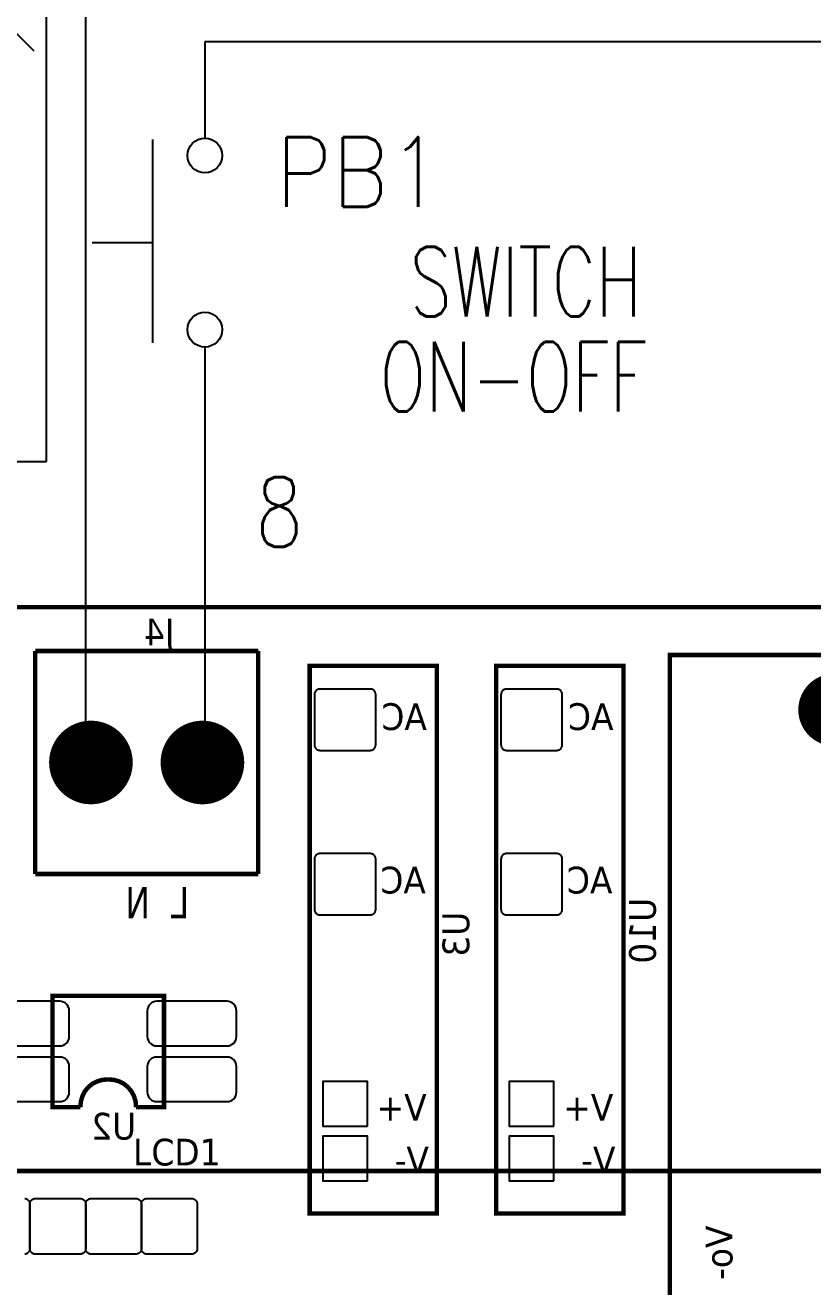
# Model space of a CAD drawing. Header units: millimetres. Extents: x 123.5 to 144.3, y 105.4 to 121.6.
# Drawn here: x 133.978 to 136.097, y 114.759 to 118.154 of the extents above; entities that cross this region are included whole.
import ezdxf
from ezdxf.enums import TextEntityAlignment as Align

# ---------------------------------------------------------------- set-up
doc = ezdxf.new("R2010")
doc.units = ezdxf.units.MM
for name, color, linetype in [('BLK_12AWG', 7, 'Continuous'), ('DESC', 250, 'Continuous'), ('MISC', 7, 'Continuous'), ('SYMS', 7, 'Continuous'), ('TAGS', 250, 'Continuous'), ('WIRES', 7, 'Continuous')]:
    doc.layers.add(name, color=color, linetype=linetype)
doc.layers.add('WIRENO', color=7, linetype='Continuous', true_color=0x000000)
doc.styles.get("Standard").update_dxf_attribs({"font": 'tahoma.ttf'})
doc.styles.add('WD', font='romans.shx')

# ---------------------------------------------------------------- blocks, each defined once
blk = doc.blocks.new('VPB11')
for p, q in [((-0.0938, 0.1849), (-0.0938, -0.1801)), ((-0.2022, 0), (-0.0938, 0))]:
    blk.add_line(p, q)
for centre in [(0, 0.1562), (0, -0.1562)]:
    blk.add_circle(centre, 0.0312)
at = {"style": 'WD'}
for tag, p, width in [('INST', (0.1269, 0.3902), 0.7), ('LOC', (0.1269, 0.2206), 0.7), ('TAG1', (0.1269, 0.0644), 0.9), ('XREF', (0.1287, -0.09), 0.7), ('DESC1', (0.1287, -0.242), 0.7), ('DESC2', (0.1287, -0.3982), 0.7)]:
    blk.add_attdef(tag, p, '', height=0.125, dxfattribs=dict(at, width=width))
at = {"linetype": 'Continuous', "style": 'WD'}
for tag, height, flags, p in [('TERM01', 0.125, 8, (-0.055, 0.2223)), ('CAT', 0.01, 9, (-0.1421, -0.0731)), ('MFG', 0.01, 9, (-0.1421, -0.0881))]:
    blk.add_attdef(tag, text='', height=height, dxfattribs=dict(at, flags=flags)).set_placement(p, align=Align.RIGHT)
at = {"color": 7, "style": 'WD', "flags": 1}
for tag, p in [('X2TERM01', (0, 0.1875)), ('X8TERM02', (0, -0.1875))]:
    blk.add_attdef(tag, p, '', height=0.0125, dxfattribs=at)
at = {"color": 7, "style": 'WD'}
for tag, p in [('X4LINK', (-0.2656, 0)), ('X1LINK', (0, 0))]:
    blk.add_attdef(tag, p, '', height=0.01, dxfattribs=at)
at = {"style": 'WD'}
for tag, flags, p in [('CONTACT', 1, (-0.1421, -0.0531)), ('FAMILY', 9, (-0.1421, -0.0365))]:
    blk.add_attdef(tag, text='', height=0.01, dxfattribs=dict(at, flags=flags)).set_placement(p, align=Align.RIGHT)
at = {"linetype": 'Continuous', "style": 'WD', "flags": 9}
blk.add_attdef('ASSYCODE', text='', height=0.01, dxfattribs=at).set_placement((-0.1551, -0.1064), align=Align.CENTER)
at = {"linetype": 'Continuous', "style": 'WD', "flags": 8}
blk.add_attdef('TERM02', text='', height=0.125, dxfattribs=at).set_placement((-0.0407, -0.2291), align=Align.TOP_RIGHT)
blk = doc.blocks.new('EPAD')
at = {"const_width": 0.5}
blk.add_lwpolyline([(-0.25, 0, 1), (0.25, 0, 1)], format="xyb", close=True, dxfattribs=at)
blk = doc.blocks.new('PCB')
at = {"const_width": 0.008}
for points in [[(126.3502, 111.3141), (131.9847, 111.3141), (131.9847, 114.7661), (126.3502, 114.7661), (126.3502, 111.3141)], [(126.3502, 111.3141), (131.9847, 111.3141), (131.9847, 114.7661), (126.3502, 114.7661), (126.3502, 111.3141)], [(126.3502, 111.3141), (131.9847, 111.3141), (131.9847, 114.7661), (126.3502, 114.7661), (126.3502, 111.3141)], [(129.7117, 114.6873), (129.7117, 114.2873)], [(130.1117, 114.6873), (129.7117, 114.6873)], [(129.7117, 114.6873), (129.7117, 114.2873)], [(130.1117, 114.6873), (129.7117, 114.6873)], [(129.7117, 114.6873), (129.7117, 114.2873)], [(130.1117, 114.6873), (129.7117, 114.6873)], [(130.1117, 114.6873), (130.1117, 114.2873)], [(130.1117, 114.6873), (130.1117, 114.2873)], [(130.1117, 114.6873), (130.1117, 114.2873)], [(130.8502, 113.3417), (131.6376, 113.3417), (131.6376, 114.6802), (130.8502, 114.6802), (130.8502, 113.3417)], [(130.8502, 113.3417), (131.6376, 113.3417), (131.6376, 114.6802), (130.8502, 114.6802), (130.8502, 113.3417)], [(130.8502, 113.3417), (131.6376, 113.3417), (131.6376, 114.6802), (130.8502, 114.6802), (130.8502, 113.3417)], [(130.204, 113.6783), (130.4323, 113.6783), (130.4323, 114.6608), (130.204, 114.6608), (130.204, 113.6783)], [(130.204, 113.6783), (130.4323, 113.6783), (130.4323, 114.6608), (130.204, 114.6608), (130.204, 113.6783)], [(130.204, 113.6783), (130.4323, 113.6783), (130.4323, 114.6608), (130.204, 114.6608), (130.204, 113.6783)], [(130.5386, 113.6783), (130.767, 113.6783), (130.767, 114.6608), (130.5386, 114.6608), (130.5386, 113.6783)], [(130.5386, 113.6783), (130.767, 113.6783), (130.767, 114.6608), (130.5386, 114.6608), (130.5386, 113.6783)], [(130.5386, 113.6783), (130.767, 113.6783), (130.767, 114.6608), (130.5386, 114.6608), (130.5386, 113.6783)], [(130.1117, 114.2873), (129.7117, 114.2873)], [(130.1117, 114.2873), (129.7117, 114.2873)], [(130.1117, 114.2873), (129.7117, 114.2873)], [(129.8928, 113.8688), (129.9428, 113.8688), (129.9428, 114.0688), (129.7428, 114.0688), (129.7428, 113.8688), (129.7928, 113.8688)], [(129.8928, 113.8688), (129.9428, 113.8688), (129.9428, 114.0688), (129.7428, 114.0688), (129.7428, 113.8688), (129.7928, 113.8688)], [(129.8928, 113.8688), (129.9428, 113.8688), (129.9428, 114.0688), (129.7428, 114.0688), (129.7428, 113.8688), (129.7928, 113.8688)], [(129.8428, 113.9188), (129.8323, 113.9179), (129.8227, 113.9151), (129.8142, 113.9107), (129.8069, 113.9047), (129.8009, 113.8974), (129.7965, 113.8889), (129.7937, 113.8793), (129.7928, 113.8688)], [(129.8428, 113.9188), (129.8323, 113.9179), (129.8227, 113.9151), (129.8142, 113.9107), (129.8069, 113.9047), (129.8009, 113.8974), (129.7965, 113.8889), (129.7937, 113.8793), (129.7928, 113.8688)], [(129.8428, 113.9188), (129.8323, 113.9179), (129.8227, 113.9151), (129.8142, 113.9107), (129.8069, 113.9047), (129.8009, 113.8974), (129.7965, 113.8889), (129.7937, 113.8793), (129.7928, 113.8688)], [(129.8428, 113.9188), (129.853, 113.9179), (129.8624, 113.9151), (129.8709, 113.9107), (129.8783, 113.9047), (129.8843, 113.8974), (129.8889, 113.8889), (129.8918, 113.8793), (129.8928, 113.8688)], [(129.8428, 113.9188), (129.853, 113.9179), (129.8624, 113.9151), (129.8709, 113.9107), (129.8783, 113.9047), (129.8843, 113.8974), (129.8889, 113.8889), (129.8918, 113.8793), (129.8928, 113.8688)], [(129.8428, 113.9188), (129.853, 113.9179), (129.8624, 113.9151), (129.8709, 113.9107), (129.8783, 113.9047), (129.8843, 113.8974), (129.8889, 113.8889), (129.8918, 113.8793), (129.8928, 113.8688)], [(128.0581, 111.3921), (128.0581, 113.7543), (131.9164, 113.7543), (131.9164, 111.3921)], [(128.0581, 111.3921), (128.0581, 113.7543), (131.9164, 113.7543), (131.9164, 111.3921)], [(128.0581, 111.3921), (128.0581, 113.7543), (131.9164, 113.7543), (131.9164, 111.3921)]]:
    blk.add_lwpolyline(points, dxfattribs=at)
for points in [[(130.3226, 114.5191), (130.3226, 114.6091), (130.3225, 114.6101), (130.3224, 114.6111), (130.3221, 114.6121), (130.3218, 114.613), (130.3214, 114.6139), (130.3209, 114.6147), (130.3203, 114.6155), (130.3197, 114.6162), (130.319, 114.6169), (130.3182, 114.6174), (130.3174, 114.6179), (130.3165, 114.6183), (130.3156, 114.6187), (130.3146, 114.6189), (130.3136, 114.6191), (130.3126, 114.6191), (130.2226, 114.6191), (130.2215, 114.6191), (130.2205, 114.6189), (130.2196, 114.6187), (130.2186, 114.6183), (130.2178, 114.6179), (130.2169, 114.6174), (130.2162, 114.6169), (130.2155, 114.6162), (130.2148, 114.6155), (130.2143, 114.6147), (130.2138, 114.6139), (130.2133, 114.613), (130.213, 114.6121), (130.2128, 114.6111), (130.2126, 114.6101), (130.2126, 114.6091), (130.2126, 114.5191), (130.2126, 114.5181), (130.2128, 114.5171), (130.213, 114.5161), (130.2133, 114.5152), (130.2138, 114.5143), (130.2143, 114.5135), (130.2148, 114.5127), (130.2155, 114.512), (130.2162, 114.5114), (130.2169, 114.5108), (130.2178, 114.5103), (130.2186, 114.5099), (130.2196, 114.5095), (130.2205, 114.5093), (130.2215, 114.5092), (130.2226, 114.5091), (130.3126, 114.5091), (130.3136, 114.5092), (130.3146, 114.5093), (130.3156, 114.5095), (130.3165, 114.5099), (130.3174, 114.5103), (130.3182, 114.5108), (130.319, 114.5114), (130.3197, 114.512), (130.3203, 114.5127), (130.3209, 114.5135), (130.3214, 114.5143), (130.3218, 114.5152), (130.3221, 114.5161), (130.3224, 114.5171), (130.3225, 114.5181), (130.3226, 114.5191)], [(130.6572, 114.5191), (130.6572, 114.6091), (130.6572, 114.6101), (130.657, 114.6111), (130.6568, 114.6121), (130.6564, 114.613), (130.656, 114.6139), (130.6555, 114.6147), (130.655, 114.6155), (130.6543, 114.6162), (130.6536, 114.6169), (130.6529, 114.6174), (130.652, 114.6179), (130.6512, 114.6183), (130.6502, 114.6187), (130.6493, 114.6189), (130.6483, 114.6191), (130.6472, 114.6191), (130.5572, 114.6191), (130.5562, 114.6191), (130.5552, 114.6189), (130.5542, 114.6187), (130.5533, 114.6183), (130.5524, 114.6179), (130.5516, 114.6174), (130.5508, 114.6169), (130.5501, 114.6162), (130.5495, 114.6155), (130.5489, 114.6147), (130.5484, 114.6139), (130.548, 114.613), (130.5477, 114.6121), (130.5474, 114.6111), (130.5473, 114.6101), (130.5472, 114.6091), (130.5472, 114.5191), (130.5473, 114.5181), (130.5474, 114.5171), (130.5477, 114.5161), (130.548, 114.5152), (130.5484, 114.5143), (130.5489, 114.5135), (130.5495, 114.5127), (130.5501, 114.512), (130.5508, 114.5114), (130.5516, 114.5108), (130.5524, 114.5103), (130.5533, 114.5099), (130.5542, 114.5095), (130.5552, 114.5093), (130.5562, 114.5092), (130.5572, 114.5091), (130.6472, 114.5091), (130.6483, 114.5092), (130.6493, 114.5093), (130.6502, 114.5095), (130.6512, 114.5099), (130.652, 114.5103), (130.6529, 114.5108), (130.6536, 114.5114), (130.6543, 114.512), (130.655, 114.5127), (130.6555, 114.5135), (130.656, 114.5143), (130.6564, 114.5152), (130.6568, 114.5161), (130.657, 114.5171), (130.6572, 114.5181), (130.6572, 114.5191)], [(130.3226, 114.2238), (130.3226, 114.3138), (130.3225, 114.3149), (130.3224, 114.3159), (130.3221, 114.3168), (130.3218, 114.3178), (130.3214, 114.3186), (130.3209, 114.3195), (130.3203, 114.3202), (130.3197, 114.3209), (130.319, 114.3216), (130.3182, 114.3221), (130.3174, 114.3226), (130.3165, 114.3231), (130.3156, 114.3234), (130.3146, 114.3236), (130.3136, 114.3238), (130.3126, 114.3238), (130.2226, 114.3238), (130.2215, 114.3238), (130.2205, 114.3236), (130.2196, 114.3234), (130.2186, 114.3231), (130.2178, 114.3226), (130.2169, 114.3221), (130.2162, 114.3216), (130.2155, 114.3209), (130.2148, 114.3202), (130.2143, 114.3195), (130.2138, 114.3186), (130.2133, 114.3178), (130.213, 114.3168), (130.2128, 114.3159), (130.2126, 114.3149), (130.2126, 114.3138), (130.2126, 114.2238), (130.2126, 114.2228), (130.2128, 114.2218), (130.213, 114.2208), (130.2133, 114.2199), (130.2138, 114.219), (130.2143, 114.2182), (130.2148, 114.2174), (130.2155, 114.2167), (130.2162, 114.2161), (130.2169, 114.2155), (130.2178, 114.215), (130.2186, 114.2146), (130.2196, 114.2143), (130.2205, 114.214), (130.2215, 114.2139), (130.2226, 114.2138), (130.3126, 114.2138), (130.3136, 114.2139), (130.3146, 114.214), (130.3156, 114.2143), (130.3165, 114.2146), (130.3174, 114.215), (130.3182, 114.2155), (130.319, 114.2161), (130.3197, 114.2167), (130.3203, 114.2174), (130.3209, 114.2182), (130.3214, 114.219), (130.3218, 114.2199), (130.3221, 114.2208), (130.3224, 114.2218), (130.3225, 114.2228), (130.3226, 114.2238)], [(130.6572, 114.2238), (130.6572, 114.3138), (130.6572, 114.3149), (130.657, 114.3159), (130.6568, 114.3168), (130.6564, 114.3178), (130.656, 114.3186), (130.6555, 114.3195), (130.655, 114.3202), (130.6543, 114.3209), (130.6536, 114.3216), (130.6529, 114.3221), (130.652, 114.3226), (130.6512, 114.3231), (130.6502, 114.3234), (130.6493, 114.3236), (130.6483, 114.3238), (130.6472, 114.3238), (130.5572, 114.3238), (130.5562, 114.3238), (130.5552, 114.3236), (130.5542, 114.3234), (130.5533, 114.3231), (130.5524, 114.3226), (130.5516, 114.3221), (130.5508, 114.3216), (130.5501, 114.3209), (130.5495, 114.3202), (130.5489, 114.3195), (130.5484, 114.3186), (130.548, 114.3178), (130.5477, 114.3168), (130.5474, 114.3159), (130.5473, 114.3149), (130.5472, 114.3138), (130.5472, 114.2238), (130.5473, 114.2228), (130.5474, 114.2218), (130.5477, 114.2208), (130.548, 114.2199), (130.5484, 114.219), (130.5489, 114.2182), (130.5495, 114.2174), (130.5501, 114.2167), (130.5508, 114.2161), (130.5516, 114.2155), (130.5524, 114.215), (130.5533, 114.2146), (130.5542, 114.2143), (130.5552, 114.214), (130.5562, 114.2139), (130.5572, 114.2138), (130.6472, 114.2138), (130.6483, 114.2139), (130.6493, 114.214), (130.6502, 114.2143), (130.6512, 114.2146), (130.652, 114.215), (130.6529, 114.2155), (130.6536, 114.2161), (130.6543, 114.2167), (130.655, 114.2174), (130.6555, 114.2182), (130.656, 114.219), (130.6564, 114.2199), (130.6568, 114.2208), (130.657, 114.2218), (130.6572, 114.2228), (130.6572, 114.2238)], [(130.0728, 113.9958), (130.0728, 114.0418), (130.0724, 114.0453), (130.0715, 114.0485), (130.0699, 114.0514), (130.0679, 114.0539), (130.0653, 114.056), (130.0625, 114.0575), (130.0592, 114.0585), (130.0558, 114.0588), (129.9298, 114.0588), (129.9263, 114.0585), (129.9231, 114.0575), (129.9202, 114.056), (129.9177, 114.0539), (129.9156, 114.0514), (129.9141, 114.0485), (129.9131, 114.0453), (129.9128, 114.0418), (129.9128, 113.9958), (129.9131, 113.9924), (129.9141, 113.9891), (129.9156, 113.9862), (129.9177, 113.9837), (129.9202, 113.9817), (129.9231, 113.9801), (129.9263, 113.9792), (129.9298, 113.9788), (130.0558, 113.9788), (130.0592, 113.9792), (130.0625, 113.9801), (130.0653, 113.9817), (130.0679, 113.9837), (130.0699, 113.9862), (130.0715, 113.9891), (130.0724, 113.9924), (130.0728, 113.9958)], [(130.0728, 113.8958), (130.0728, 113.9418), (130.0724, 113.9453), (130.0715, 113.9485), (130.0699, 113.9514), (130.0679, 113.9539), (130.0653, 113.956), (130.0625, 113.9575), (130.0592, 113.9585), (130.0558, 113.9588), (129.9298, 113.9588), (129.9263, 113.9585), (129.9231, 113.9575), (129.9202, 113.956), (129.9177, 113.9539), (129.9156, 113.9514), (129.9141, 113.9485), (129.9131, 113.9453), (129.9128, 113.9418), (129.9128, 113.8958), (129.9131, 113.8924), (129.9141, 113.8891), (129.9156, 113.8862), (129.9177, 113.8837), (129.9202, 113.8817), (129.9231, 113.8801), (129.9263, 113.8792), (129.9298, 113.8788), (130.0558, 113.8788), (130.0592, 113.8792), (130.0625, 113.8801), (130.0653, 113.8817), (130.0679, 113.8837), (130.0699, 113.8862), (130.0715, 113.8891), (130.0724, 113.8924), (130.0728, 113.8958)], [(130.3076, 113.8351), (130.3076, 113.9151), (130.2276, 113.9151), (130.2276, 113.8351), (130.3076, 113.8351)], [(130.6422, 113.8351), (130.6422, 113.9151), (130.5622, 113.9151), (130.5622, 113.8351), (130.6422, 113.8351)], [(130.3076, 113.7367), (130.3076, 113.8167), (130.2276, 113.8167), (130.2276, 113.7367), (130.3076, 113.7367)], [(130.6422, 113.7367), (130.6422, 113.8167), (130.5622, 113.8167), (130.5622, 113.7367), (130.6422, 113.7367)], [(129.7123, 113.7051), (129.7923, 113.7051), (129.7933, 113.705), (129.7943, 113.7049), (129.7953, 113.7046), (129.7962, 113.7043), (129.7971, 113.7039), (129.7979, 113.7034), (129.7987, 113.7028), (129.7994, 113.7022), (129.8, 113.7015), (129.8006, 113.7007), (129.8011, 113.6999), (129.8015, 113.699), (129.8018, 113.6981), (129.8021, 113.6971), (129.8022, 113.6961), (129.8023, 113.6951), (129.8023, 113.6151), (129.8022, 113.614), (129.8021, 113.613), (129.8018, 113.612), (129.8015, 113.6111), (129.8011, 113.6102), (129.8006, 113.6094), (129.8, 113.6087), (129.7994, 113.6079), (129.7987, 113.6073), (129.7979, 113.6067), (129.7971, 113.6062), (129.7962, 113.6058), (129.7953, 113.6055), (129.7943, 113.6053), (129.7933, 113.6051), (129.7923, 113.6051), (129.7123, 113.6051), (129.7112, 113.6051), (129.7102, 113.6053), (129.7093, 113.6055), (129.7083, 113.6058), (129.7075, 113.6062), (129.7066, 113.6067), (129.7059, 113.6073), (129.7052, 113.6079), (129.7045, 113.6087), (129.7039, 113.6094), (129.7034, 113.6102), (129.703, 113.6111), (129.7027, 113.612), (129.7025, 113.613), (129.7023, 113.614), (129.7023, 113.6151), (129.7023, 113.6951), (129.7023, 113.6961), (129.7025, 113.6971), (129.7027, 113.6981), (129.703, 113.699), (129.7034, 113.6999), (129.7039, 113.7007), (129.7045, 113.7015), (129.7052, 113.7022), (129.7059, 113.7028), (129.7066, 113.7034), (129.7075, 113.7039), (129.7083, 113.7043), (129.7093, 113.7046), (129.7102, 113.7049), (129.7112, 113.705), (129.7123, 113.7051)], [(129.8123, 113.7051), (129.8923, 113.7051), (129.8933, 113.705), (129.8943, 113.7049), (129.8953, 113.7046), (129.8962, 113.7043), (129.8971, 113.7039), (129.8979, 113.7034), (129.8987, 113.7028), (129.8994, 113.7022), (129.9, 113.7015), (129.9006, 113.7007), (129.9011, 113.6999), (129.9015, 113.699), (129.9018, 113.6981), (129.9021, 113.6971), (129.9022, 113.6961), (129.9023, 113.6951), (129.9023, 113.6151), (129.9022, 113.614), (129.9021, 113.613), (129.9018, 113.612), (129.9015, 113.6111), (129.9011, 113.6102), (129.9006, 113.6094), (129.9, 113.6087), (129.8994, 113.6079), (129.8987, 113.6073), (129.8979, 113.6067), (129.8971, 113.6062), (129.8962, 113.6058), (129.8953, 113.6055), (129.8943, 113.6053), (129.8933, 113.6051), (129.8923, 113.6051), (129.8123, 113.6051), (129.8112, 113.6051), (129.8102, 113.6053), (129.8093, 113.6055), (129.8083, 113.6058), (129.8075, 113.6062), (129.8066, 113.6067), (129.8059, 113.6073), (129.8052, 113.6079), (129.8045, 113.6087), (129.8039, 113.6094), (129.8034, 113.6102), (129.803, 113.6111), (129.8027, 113.612), (129.8025, 113.613), (129.8023, 113.614), (129.8023, 113.6151), (129.8023, 113.6951), (129.8023, 113.6961), (129.8025, 113.6971), (129.8027, 113.6981), (129.803, 113.699), (129.8034, 113.6999), (129.8039, 113.7007), (129.8045, 113.7015), (129.8052, 113.7022), (129.8059, 113.7028), (129.8066, 113.7034), (129.8075, 113.7039), (129.8083, 113.7043), (129.8093, 113.7046), (129.8102, 113.7049), (129.8112, 113.705), (129.8123, 113.7051)], [(129.9123, 113.7051), (129.9923, 113.7051), (129.9933, 113.705), (129.9943, 113.7049), (129.9953, 113.7046), (129.9962, 113.7043), (129.9971, 113.7039), (129.9979, 113.7034), (129.9987, 113.7028), (129.9994, 113.7022), (130, 113.7015), (130.0006, 113.7007), (130.0011, 113.6999), (130.0015, 113.699), (130.0018, 113.6981), (130.0021, 113.6971), (130.0022, 113.6961), (130.0023, 113.6951), (130.0023, 113.6151), (130.0022, 113.614), (130.0021, 113.613), (130.0018, 113.612), (130.0015, 113.6111), (130.0011, 113.6102), (130.0006, 113.6094), (130, 113.6087), (129.9994, 113.6079), (129.9987, 113.6073), (129.9979, 113.6067), (129.9971, 113.6062), (129.9962, 113.6058), (129.9953, 113.6055), (129.9943, 113.6053), (129.9933, 113.6051), (129.9923, 113.6051), (129.9123, 113.6051), (129.9112, 113.6051), (129.9102, 113.6053), (129.9093, 113.6055), (129.9083, 113.6058), (129.9075, 113.6062), (129.9066, 113.6067), (129.9059, 113.6073), (129.9052, 113.6079), (129.9045, 113.6087), (129.9039, 113.6094), (129.9034, 113.6102), (129.903, 113.6111), (129.9027, 113.612), (129.9025, 113.613), (129.9023, 113.614), (129.9023, 113.6151), (129.9023, 113.6951), (129.9023, 113.6961), (129.9025, 113.6971), (129.9027, 113.6981), (129.903, 113.699), (129.9034, 113.6999), (129.9039, 113.7007), (129.9045, 113.7015), (129.9052, 113.7022), (129.9059, 113.7028), (129.9066, 113.7034), (129.9075, 113.7039), (129.9083, 113.7043), (129.9093, 113.7046), (129.9102, 113.7049), (129.9112, 113.705), (129.9123, 113.7051)]]:
    blk.add_lwpolyline(points, close=True)
for points in [[(129.6298, 113.9788), (129.7558, 113.9788), (129.7592, 113.9792), (129.7625, 113.9801), (129.7653, 113.9817), (129.7679, 113.9837), (129.7699, 113.9862), (129.7715, 113.9891), (129.7724, 113.9924), (129.7728, 113.9958), (129.7728, 113.9958), (129.7728, 114.0418), (129.7724, 114.0453), (129.7715, 114.0485), (129.7699, 114.0514), (129.7679, 114.0539), (129.7653, 114.056), (129.7625, 114.0575), (129.7592, 114.0585), (129.7558, 114.0588), (129.6298, 114.0588)], [(129.6298, 113.8788), (129.7558, 113.8788), (129.7592, 113.8792), (129.7625, 113.8801), (129.7653, 113.8817), (129.7679, 113.8837), (129.7699, 113.8862), (129.7715, 113.8891), (129.7724, 113.8924), (129.7728, 113.8958), (129.7728, 113.8958), (129.7728, 113.9418), (129.7724, 113.9453), (129.7715, 113.9485), (129.7699, 113.9514), (129.7679, 113.9539), (129.7653, 113.956), (129.7625, 113.9575), (129.7592, 113.9585), (129.7558, 113.9588), (129.6298, 113.9588)], [(129.6933, 113.705), (129.6943, 113.7049), (129.6953, 113.7046), (129.6962, 113.7043), (129.6971, 113.7039), (129.6979, 113.7034), (129.6987, 113.7028), (129.6994, 113.7022), (129.7, 113.7015), (129.7006, 113.7007), (129.7011, 113.6999), (129.7015, 113.699), (129.7018, 113.6981), (129.7021, 113.6971), (129.7022, 113.6961), (129.7023, 113.6951), (129.7023, 113.6151), (129.7022, 113.614), (129.7021, 113.613), (129.7018, 113.612), (129.7015, 113.6111), (129.7011, 113.6102), (129.7006, 113.6094), (129.7, 113.6087), (129.6994, 113.6079), (129.6987, 113.6073), (129.6979, 113.6067), (129.6971, 113.6062), (129.6962, 113.6058), (129.6953, 113.6055), (129.6943, 113.6053), (129.6933, 113.6051)]]:
    blk.add_lwpolyline(points)
for p, xscale, yscale in [((131.1455, 114.5818), 0.13, 0.13), ((129.8117, 114.4873), 0.15, 0.15), ((130.0117, 114.4873), 0.15, 0.15)]:
    blk.add_blockref('EPAD', p, dxfattribs=dict(xscale=xscale, yscale=yscale))
at = {"text_generation_flag": 2}
for s, height, width, p in [('J4', 0.048, 1.041667, (129.9617, 114.6973)), ('J4', 0.048, 1.041667, (129.9617, 114.6973)), ('J4', 0.048, 1.041667, (129.9617, 114.6973)), ('AC', 0.048, 1.041667, (130.4144, 114.5456)), ('AC', 0.048, 1.041667, (130.4144, 114.5456)), ('AC', 0.048, 1.041667, (130.4144, 114.5456)), ('AC', 0.048, 1.041667, (130.7491, 114.5456)), ('AC', 0.048, 1.041667, (130.7491, 114.5456)), ('AC', 0.048, 1.041667, (130.7491, 114.5456)), ('AC', 0.048, 1.041667, (130.4125, 114.2523)), ('AC', 0.048, 1.041667, (130.4125, 114.2523)), ('AC', 0.048, 1.041667, (130.4125, 114.2523)), ('AC', 0.048, 1.041667, (130.7472, 114.2523)), ('AC', 0.048, 1.041667, (130.7472, 114.2523)), ('AC', 0.048, 1.041667, (130.7472, 114.2523)), ('L  N', 0.056, 0.892857, (129.988, 114.2078)), ('L  N', 0.056, 0.892857, (129.988, 114.2078)), ('L  N', 0.056, 0.892857, (129.988, 114.2078)), ('V+', 0.048, 1.041667, (130.414, 113.8446)), ('V+', 0.048, 1.041667, (130.414, 113.8446)), ('V+', 0.048, 1.041667, (130.414, 113.8446)), ('V+', 0.048, 1.041667, (130.7487, 113.8446)), ('V+', 0.048, 1.041667, (130.7487, 113.8446)), ('V+', 0.048, 1.041667, (130.7487, 113.8446)), ('U2', 0.048, 1.041667, (129.8928, 113.8108)), ('U2', 0.048, 1.041667, (129.8928, 113.8108)), ('U2', 0.048, 1.041667, (129.8928, 113.8108)), ('V-', 0.048, 1.041667, (130.418, 113.7501)), ('V-', 0.048, 1.041667, (130.418, 113.7501)), ('V-', 0.048, 1.041667, (130.418, 113.7501)), ('V-', 0.048, 1.041667, (130.7526, 113.7501)), ('V-', 0.048, 1.041667, (130.7526, 113.7501)), ('V-', 0.048, 1.041667, (130.7526, 113.7501))]:
    blk.add_text(s, height=height, dxfattribs=dict(at, width=width)).set_placement(p)
at = {"text_generation_flag": 2, "width": 1.041667}
for s, p in [('U10', (130.825, 114.2446)), ('U10', (130.825, 114.2446)), ('U10', (130.825, 114.2446)), ('U3', (130.4903, 114.2196)), ('U3', (130.4903, 114.2196)), ('U3', (130.4903, 114.2196)), ('Vo-', (130.9624, 113.6566)), ('Vo-', (130.9624, 113.6566)), ('Vo-', (130.9624, 113.6566))]:
    blk.add_text(s, height=0.048, rotation=90, dxfattribs=at).set_placement(p)
at = {"width": 1.041667}
blk.add_text('LCD1', height=0.048, dxfattribs=at).set_placement((129.8872, 113.7643))
blk.add_text('LCD1', height=0.048, dxfattribs=at).set_placement((129.8872, 113.7643))
blk.add_text('LCD1', height=0.048, dxfattribs=at).set_placement((129.8872, 113.7643))
blk = doc.blocks.new('HLT1W')
for p, q in [((-0.1149, 0.1149), (-0.1856, 0.1856)), ((0.1149, 0.1149), (0.1856, 0.1856)), ((-0.1149, -0.1149), (-0.1856, -0.1856)), ((0.1149, -0.1149), (0.1856, -0.1856))]:
    blk.add_line(p, q)
blk.add_circle((0, 0), 0.125)
at = {"style": 'WD', "width": 0.7}
for tag, p in [('INST', (0.0055, 0.5282)), ('LOC', (0.0055, 0.3586))]:
    blk.add_attdef(tag, text='', height=0.125, dxfattribs=at).set_placement(p, align=Align.CENTER)
at = {"style": 'WD'}
blk.add_attdef('TAG1', text='', height=0.125, dxfattribs=at).set_placement((0, 0.2024), align=Align.CENTER)
at = {"style": 'WD', "flags": 9}
blk.add_attdef('FAMILY', text='', height=0.01, dxfattribs=at).set_placement((-0.0053, 0.1606), align=Align.CENTER)
at = {"linetype": 'Continuous', "style": 'WD', "flags": 1}
for tag, p in [('CAT', (0, 0.1403)), ('MFG', (0, 0.1208))]:
    blk.add_attdef(tag, text='', height=0.01, dxfattribs=at).set_placement(p, align=Align.MIDDLE)
at = {"style": 'WD'}
for tag, p, width in [('DESC1', (1.125, 0), 0.9), ('WDTAGALT', (1.125, -0.3125), 0.7)]:
    blk.add_attdef(tag, p, '', height=0.125, dxfattribs=dict(at, width=width))
at = {"linetype": 'Continuous', "style": 'WD', "flags": 9}
blk.add_attdef('ASSYCODE', text='', height=0.01, dxfattribs=at).set_placement((-0.001, 0.0957), align=Align.CENTER)
at = {"style": 'WD'}
blk.add_attdef('COLOR', text='', height=0.125, dxfattribs=at).set_placement((0, 0), align=Align.MIDDLE)
at = {"style": 'WD', "flags": 1}
for tag, p in [('X4TERM01', (-0.125, 0)), ('X1TERM02', (0.125, 0))]:
    blk.add_attdef(tag, p, '', height=0.0125, dxfattribs=at)
at = {"linetype": 'Continuous', "style": 'WD', "flags": 8}
blk.add_attdef('TERM01', text='', height=0.125, dxfattribs=at).set_placement((-0.175, -0.0314), align=Align.TOP_RIGHT)
blk.add_attdef('TERM02', text='', height=0.125, dxfattribs=at).set_placement((0.175, -0.0314), align=Align.TOP_LEFT)
at = {"style": 'WD', "width": 0.9}
blk.add_attdef('DESC2', text='', height=0.125, dxfattribs=at).set_placement((1.125, -0.0312), align=Align.TOP_LEFT)
blk = doc.blocks.new('WD_WNH')
at = {"linetype": 'Continuous', "style": 'WD', "width": 0.8}
blk.add_attdef('WIRENO', text='', height=0.125, dxfattribs=at).set_placement((0, 0.0625), align=Align.CENTER)
at = {"style": 'WD', "flags": 1}
for tag, p in [('W01USER', (0, 0.0781)), ('W02USER', (0, 0.0703)), ('W03USER', (0, 0.0625)), ('W04USER', (0, 0.0547)), ('W05USER', (0, 0.0469)), ('W06USER', (0, 0.0391)), ('W07USER', (0, 0.0312)), ('W08USER', (0, 0.0234)), ('W09USER', (0, 0.0156)), ('W10USER', (0, 0.0078))]:
    blk.add_attdef(tag, text='', height=0.005, dxfattribs=at).set_placement(p, align=Align.CENTER)

msp = doc.modelspace()

# ---------------------------------------------------------------- linework, layer by layer
at = {"layer": 'BLK_12AWG'}
msp.add_line((134.141, 116.1811), (134.141, 119.99), dxfattribs=at)
at = {"layer": 'WIRES'}
for p, q in [((134.0358, 116.9802), (134.0358, 118.4561)), ((139.5858, 118.1096), (134.4617, 118.1096)), ((134.4617, 118.1096), (134.4617, 117.8503)), ((134.4617, 117.2878), (134.4617, 116.1553)), ((133.8268, 116.9802), (134.0358, 116.9802)), ((134.4617, 116.1553), (134.494, 116.1553))]:
    msp.add_line(p, q, dxfattribs=at)

# ---------------------------------------------------------------- block references
at = {"layer": 'DESC', "xscale": 1.5, "yscale": 1.5, "zscale": 1.5}
msp.add_blockref('PCB', (-60.5625, -55.561), dxfattribs=at)
at = {"layer": 'SYMS'}
ref = msp.add_blockref('HLT1W', (133.6305, 118.4561), dxfattribs=dict(at, xscale=2, yscale=2, zscale=2))
ref.add_attrib('DESC2', 'LED', dxfattribs={"layer": 'DESC', "height": 0.25, "style": 'WD', "width": 0.9}).set_placement((133.2864, 119.4854), align=Align.TOP_LEFT)
ref.add_attrib('DESC1', 'LUZ', (133.2864, 119.6708), dxfattribs={"layer": 'DESC', "height": 0.25, "style": 'WD', "width": 0.9})
ref.add_attrib('TAG1', 'LT1', dxfattribs={"layer": 'TAGS', "height": 0.25, "style": 'WD'}).set_placement((133.6305, 118.8609), align=Align.CENTER)
ref.add_attrib('COLOR', 'W', dxfattribs={"layer": 'MISC', "height": 0.25, "style": 'WD'}).set_placement((133.6305, 118.4561), align=Align.MIDDLE)
ref = msp.add_blockref('VPB11', (134.4617, 117.5691), dxfattribs=dict(at, xscale=1.5, yscale=1.5, zscale=1.5))
ref.add_attrib('DESC2', 'ON-OFF', (134.9321, 117.1142), dxfattribs={"layer": 'DESC', "height": 0.1875, "style": 'WD', "width": 0.7})
ref.add_attrib('DESC1', 'SWITCH', (135.013, 117.3704), dxfattribs={"layer": 'DESC', "height": 0.1875, "style": 'WD', "width": 0.7})
ref.add_attrib('TAG1', 'PB1', (134.6521, 117.6656), dxfattribs={"layer": 'TAGS', "height": 0.1875, "style": 'WD', "width": 0.9})
at = {"layer": 'WIRENO'}
ref = msp.add_blockref('WD_WNH', (134.6066, 116.5286), dxfattribs=dict(at, xscale=1.5, yscale=1.5, zscale=1.5))
ref.add_attrib('WIRENO', '8', dxfattribs={"linetype": 'Continuous', "height": 0.1875, "style": 'WD', "width": 0.8}).set_placement((134.6619, 116.6944), align=Align.BOTTOM_CENTER)

doc.saveas('drawing.dxf')
